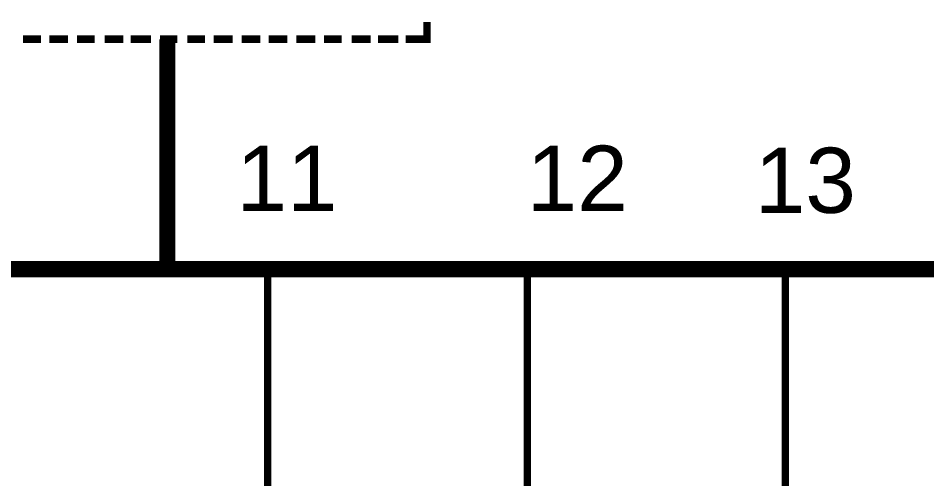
# Model space of a CAD drawing. Header units: millimetres. Extents: x 6 to 291, y 33 to 187.
# Drawn here: x 112.93 to 143.61, y 95.75 to 111.3 of the extents above; entities that cross this region are included whole.
import ezdxf

# ---------------------------------------------------------------- set-up
doc = ezdxf.new("R2010")
doc.units = ezdxf.units.MM
doc.layers.add('P', color=255, linetype='Continuous')
doc.layers.add('T', color=255, linetype='Continuous')
doc.styles.get("Standard").update_dxf_attribs({"font": 'arial.ttf'})

msp = doc.modelspace()

# ---------------------------------------------------------------- linework, layer by layer
at = {"layer": 'P'}
for points, const_width in [([(126.735, 111.178), (126.735, 110.596), (126.012, 110.596)], 0.254), ([(117.969, 110.596), (117.969, 102.835)], 0.55), ([(113.7, 110.596), (113.101, 110.596)], 0.254), ([(114.618, 110.596), (113.983, 110.596)], 0.254), ([(115.517, 110.596), (114.917, 110.596)], 0.254), ([(116.487, 110.596), (115.852, 110.596)], 0.254), ([(117.422, 110.596), (116.734, 110.596)], 0.254), ([(118.304, 110.596), (117.722, 110.596)], 0.254), ([(119.239, 110.596), (118.639, 110.596)], 0.254), ([(120.174, 110.596), (119.539, 110.596)], 0.254), ([(121.109, 110.596), (120.474, 110.596)], 0.254), ([(122.026, 110.596), (121.391, 110.596)], 0.254), ([(122.961, 110.596), (122.326, 110.596)], 0.254), ([(123.86, 110.596), (123.261, 110.596)], 0.254), ([(124.83, 110.596), (124.195, 110.596)], 0.254), ([(125.765, 110.596), (125.077, 110.596)], 0.254), ([(26.617, 102.835), (218.634, 102.835)], 0.55), ([(121.356, 102.835), (121.356, 95.056)], 0.254), ([(130.122, 102.835), (130.122, 95.056)], 0.254), ([(138.836, 102.835), (138.836, 95.056)], 0.254)]:
    msp.add_lwpolyline(points, dxfattribs=dict(at, const_width=const_width))

# ---------------------------------------------------------------- texts
at = {"layer": 'T', "char_height": 2.2, "attachment_point": 7}
for s, insert in [('{\\fArial|b0|i0|c0|p18;11}', (120.3, 104.8)), ('{\\fArial|b0|i0|c0|p18;12}', (130.1, 104.8)), ('{\\fArial|b0|i0|c0|p18;13}', (137.8, 104.7))]:
    msp.add_mtext(s, dxfattribs=dict(at, insert=insert))

doc.saveas('drawing.dxf')
